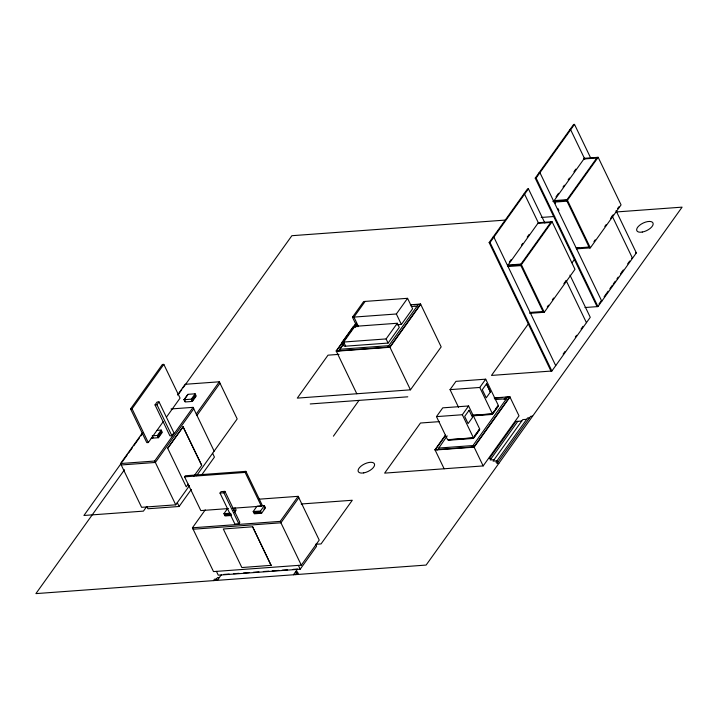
<?xml version="1.0" encoding="UTF-8"?>
<svg xmlns="http://www.w3.org/2000/svg" width="718" height="718" viewBox="0 0 718 718"><rect width="100%" height="100%" fill="white"/><g stroke="black" fill="none" stroke-linecap="round" stroke-linejoin="round"><path stroke-width="1.08" d="M163.201 421.699L148.276 442.557L146.813 442.665L130.577 408.919L162.358 364.484L163.821 364.376L180.065 398.113L166.441 417.158M130.577 408.919L132.04 408.811L163.821 364.376M155.025 404.898L157.071 402.035L159.028 401.892L173.918 432.828L171.871 435.691L169.915 435.835L155.025 404.898L156.982 404.755L159.028 401.892M189.48 485.61L175.739 504.826L141.599 507.321L120.525 463.532L142.649 432.595M120.786 463.945L83.925 515.479L143.429 511.126L146.669 506.603M122.078 462.132L127.248 454.898M128.54 453.094L132.426 447.664M133.719 445.86L139.534 437.72M140.827 435.916L142.774 433.196M177.49 395.035L185.163 384.292L219.313 381.796L237.182 418.926L196.544 475.729M124.483 469.76L35.9 593.615L426.124 565.066L682.1 207.143L616.134 211.972M178.549 394.164L181.798 389.614M183.108 387.792L291.876 235.701L505.436 220.076M152.189 435.835L157.377 435.449L161.218 430.082L162.304 432.344L158.463 437.711L151.211 438.24M161.2 431.491L158.131 435.79L158.507 436.58L158.175 435.781L161.254 431.491L161.631 432.281L158.148 437.28M184.041 399.693L187.883 394.326L195.143 393.796L196.229 396.058L192.388 401.425L185.127 401.954L184.041 399.693L191.302 399.163L195.143 393.796M187.811 394.712L184.221 399.657L185.19 401.55L184.275 399.648M158.22 437.424L158.678 436.777M194.766 397.233L195.224 396.587M192.487 400.285L195.556 395.995L195.179 395.205L192.056 399.504L192.603 400.491L191.266 401.2L192.541 400.348L191.661 400.411M194.829 397.377L195.296 396.731M120.525 463.532L154.666 461.037L193.07 407.348L214.143 451.137M193.752 408.775L155.357 462.464L121.216 464.959M188.269 484.129L186.249 486.822L167.698 448.265L183.054 426.788L201.704 465.336L193.932 476.079M183.153 426.779L167.698 448.265M196.274 414.008L219.313 381.796M196.956 415.435L219.995 383.224M228.342 508.577L200.816 510.588L184.58 476.851L185.343 475.774L245.906 471.349L262.151 505.086L261.379 506.163L232.749 508.254M146.975 506.863L147.89 508.766L179.114 506.486L191.311 489.416M201.587 475.047L214.44 457.088L212.609 453.282M259.252 499.172L298.149 496.326L319.223 540.115L301.309 565.165L213.506 571.591L192.433 527.802L205.231 509.906M220.004 493.078L221.027 491.65L224.931 491.363L239.821 522.3L238.798 523.736L234.894 524.014L220.004 493.078L223.908 492.799L224.931 491.363M357.034 326.717L352.457 317.203L363.667 301.524L407.564 298.311L412.608 308.785L401.398 324.455L396.928 324.787M365.13 301.416L353.92 317.096L358.497 326.609M184.58 476.851L245.143 472.417L245.906 471.349M342.19 342.145L353.4 326.466L397.305 323.253L399.298 327.39L388.088 343.069L344.182 346.282L342.19 342.145L386.096 338.932L397.305 323.253M356.801 393.76L336.186 350.923L356.029 323.181M342.719 342.262L336.32 351.21L389.982 347.279L420.694 304.333L413.99 304.827M343.168 341.822L344.443 340.09M344.64 339.578L347.844 335.1M350.402 331.519L355.527 324.365M354.871 326.358L343.653 342.037L345.645 346.175M355.266 327.48L357.187 324.796M339.928 349.002L343.769 343.635L338.761 351.03M355.931 326.636L357.205 324.841M231.286 515.488L225.012 515.946L223.926 513.684L227.732 508.362M230.954 514.034C221.844 513.747 224.393 516.457 231.304 514.86M226.08 515.56C228.36 515.102 224.824 516 226.547 514.914M226.96 515.488L227.427 514.851M233.144 510.489L235.046 507.823L236.141 510.085L234.23 512.742M253.194 511.539L256.999 506.217L264.314 505.678L265.4 507.94L261.594 513.271L254.28 513.801L253.194 511.539L260.508 511.01L264.314 505.678M260.598 512.688L254.719 513.146L254.369 512.32L260.221 511.889L260.598 512.688L260.221 511.889M352.457 317.203L396.354 313.99L407.564 298.311M255.348 513.415C257.627 512.957 254.091 513.864 255.814 512.769M256.227 513.352L256.694 512.706M264.43 508.434L264.036 509.215L264.502 508.568M213.452 580.629L214.476 579.193L216.423 579.049M252.619 526.779L271.126 565.407L252.619 526.779L223.307 528.995L241.858 567.543L271.18 565.335M215.4 580.485L217.446 577.622L219.403 577.478M217.357 580.341L221.449 574.615M336.186 350.923L389.838 347L420.56 304.046L441.175 346.884L410.463 389.829L297.297 398.113L328.009 355.168L339.031 354.36M333.403 436.176L359 400.384M192.433 527.802L280.235 521.376L298.149 496.326M298.841 497.753L280.917 522.803L193.124 529.229M550.993 371.071L489.146 242.558L527.542 188.87L528.421 188.807L544.854 222.939M597.071 306.649L535.224 178.136L573.619 124.447L574.499 124.385L590.932 158.516M489.146 242.558L490.026 242.496L528.421 188.807M535.224 178.136L536.104 178.073L574.499 124.385M509.295 262.169L511.216 259.485M521.447 245.17L522.731 243.375M527.209 237.119L529.13 234.427M556.01 196.849L558.568 193.268M563.047 187.003L564.33 185.217M568.171 179.85L569.446 178.055M573.924 171.799L575.845 169.107M553.686 201.255L584.407 158.31M293.447 574.777L297.539 569.042L293.132 569.365M295.394 574.633L297.449 571.77L295.493 571.914M216.432 571.375L218.263 575.19L300.214 569.186L316.593 546.281L315.678 544.379M297.351 574.49L298.374 573.054L296.417 573.197M597.277 157.368L566.565 200.313L589.469 247.916L589.927 247.27M552.079 221.727L538.329 222.733L507.608 265.687L521.367 264.682L552.079 221.727L574.992 269.322L544.271 312.276L529.642 313.344M552.806 201.327L567.444 200.25L598.157 157.305L621.07 204.899L590.349 247.854L576.59 248.859L577.057 248.213L579.202 248.051M458.542 407.312L450.042 389.641L455.966 381.348L485.7 379.176L498.454 405.688L492.53 413.972L472.704 415.426M436.481 416.619L442.755 407.851L468.603 405.966L479.795 429.211L473.521 437.98L447.673 439.874L436.481 416.619L462.338 414.735L468.603 405.966M530.521 313.281L530.979 312.635M444.137 468.773L434.973 449.737L445.402 435.162M445.537 435.44L435.117 450.024L474.14 447.161L509.977 397.054L505.328 397.395M450.042 389.641L479.768 387.46L485.7 379.176M447.188 435.889L437.558 449.845M528.583 323.558L491.489 375.424L551.873 371.009L590.268 317.32L569.975 275.147M572.058 262.77L574.66 259.135M486.49 383.906L482.29 389.712L486.248 397.835L490.394 392.028L486.49 383.906L490.394 392.028M543.858 311.693L543.391 312.339L520.487 264.745L551.209 221.79L551.621 222.652M547.233 306.972L548.516 305.177M552.357 299.81L553.632 298.024M563.872 283.709L565.793 281.025M593.948 241.652L595.231 239.857M604.825 226.439L606.109 224.653M610.587 218.389L613.145 214.808M617.624 208.543L618.907 206.757M474.338 436.158L476.743 432.792M477.946 431.105L479.148 429.418L479.427 429.992L473.404 438.411L448.544 440.233L448.265 439.658L473.126 437.836L473.404 438.411M472.256 415.3L492.054 413.855L493.948 411.199M495.214 409.431L497.745 405.894L498.014 406.469L492.324 414.421L472.534 415.875M434.973 449.737L473.997 446.883L509.834 396.776L518.997 415.812L483.16 465.919L384.633 473.126L420.47 423.019L439.201 421.645M563.154 354.073L565.075 351.389M575.315 337.065L576.599 335.279M581.077 329.015L582.998 326.331M599.027 303.911L600.975 301.183M604.116 296.803L608.137 291.176M609.869 288.753L612.427 285.172M613.343 283.897L615.299 281.169M616.915 278.907L618.189 277.121M620.505 273.89L621.806 272.068M622.03 271.745L623.314 269.959M627.658 263.874L629.713 261.011M584.955 307.528L597.95 306.577L636.345 252.898L616.053 210.724M517.831 421.322L490.188 459.978L494.083 459.691M569.778 129.814L570.657 129.752L584.82 159.163M583.528 158.373L598.157 157.305M583.94 158.956L596.82 158.014M539.065 172.769L539.945 172.697L601.792 301.21L600.912 301.273M523.709 194.237L524.58 194.174L538.742 223.594M567.023 199.676L554.143 200.618L555.579 203.589M554.099 202.117L566.978 201.175M541.219 217.455L554.637 216.477M537.863 223.379L550.742 222.436M492.988 237.191L493.867 237.128L555.714 365.641M576.177 247.997L589.056 247.055M586.714 247.504L588.859 247.351M635.466 252.96L636.345 252.898M508.075 265.041L520.945 264.098M508.021 266.54L520.9 265.597M631.634 258.327L632.504 258.265L612.158 215.974M410.364 304.791L420.56 304.046M411.297 306.415L416.978 306.299M530.108 312.429L542.979 311.486M191.724 400.554L192.603 400.491M171.037 408.955L193.07 407.348M310.221 403.956L407.779 396.812M494.181 397.916L509.834 396.776M495.42 398.122L502.026 397.637M495.106 399.549L506.145 398.786M504.054 399.19L506.118 398.741M157.071 430.387L161.218 430.082M532.612 416.171L530.656 416.314L496.865 463.559L498.822 463.415M529.633 417.741L527.685 417.885L495.941 462.266L497.888 462.132M526.662 419.321L522.758 419.608L493.06 461.127L496.964 460.839M521.735 421.035L515.883 421.466L489.254 458.685L491.211 458.542M201.704 465.336L183.054 426.788M301.165 504L352.287 500.258L321.054 543.921L315.498 544.325M223.926 513.684L230.191 513.226M230.927 514.07L225.075 514.501L225.479 515.255M254.343 512.356L260.194 511.925M223.657 574.454L229.168 574.05M233.583 573.727L239.094 573.323M243.501 573L249.02 572.596M253.427 572.273L258.947 571.869M263.353 571.546L268.873 571.142M272.176 570.9L278.79 570.415M282.102 570.173L287.613 569.769M567.444 200.25L590.349 247.854M557.967 208.552L558.918 210.527M536.104 178.073L597.95 306.577M566.08 280.397L586.435 322.687M521.367 264.682L544.271 312.276M490.026 242.496L551.873 371.009M507.536 397.233L471.699 447.341M479.768 387.46L492.53 413.972M492.054 413.855L492.324 414.421M418.262 304.513L387.541 347.458M462.338 414.735L473.521 437.98M473.997 446.883L483.16 465.919M472.982 445.555L438.833 448.05M396.354 313.99L401.398 324.455M386.096 338.932L388.088 343.069M389.838 347L410.463 389.829M388.824 345.672L340.045 349.244M280.235 521.376L301.309 565.165M298.383 565.38L300.214 569.186M245.143 472.417L261.379 506.163M260.508 511.01L261.594 513.271M191.302 399.163L192.388 401.425M223.908 492.799L238.798 523.736M156.982 404.755L171.871 435.691M161.299 432.873L160.841 433.519M157.377 435.449L158.463 437.711M177.283 502.672L179.114 506.486M132.04 408.811L148.276 442.557M154.666 461.037L175.739 504.826M235.163 510.57L234.768 511.36L235.163 510.57M264.134 505.831L265.023 507.77L264.134 505.831M469.114 410.283L464.672 416.422L468.109 423.566L472.552 417.427L469.114 410.283M153.033 437.648L152.153 437.72L153.033 437.648M642.278 232.049A8.948 4.155 -25.7 0 0 653.012 223.029A8.948 4.155 -25.7 0 0 639.451 225.407A8.948 4.155 -25.7 0 0 642.278 232.049M363.703 472.902A8.948 4.155 -25.7 0 0 374.437 463.882A8.948 4.155 -25.7 0 0 360.876 466.269A8.948 4.155 -25.7 0 0 363.703 472.902"/></g></svg>
